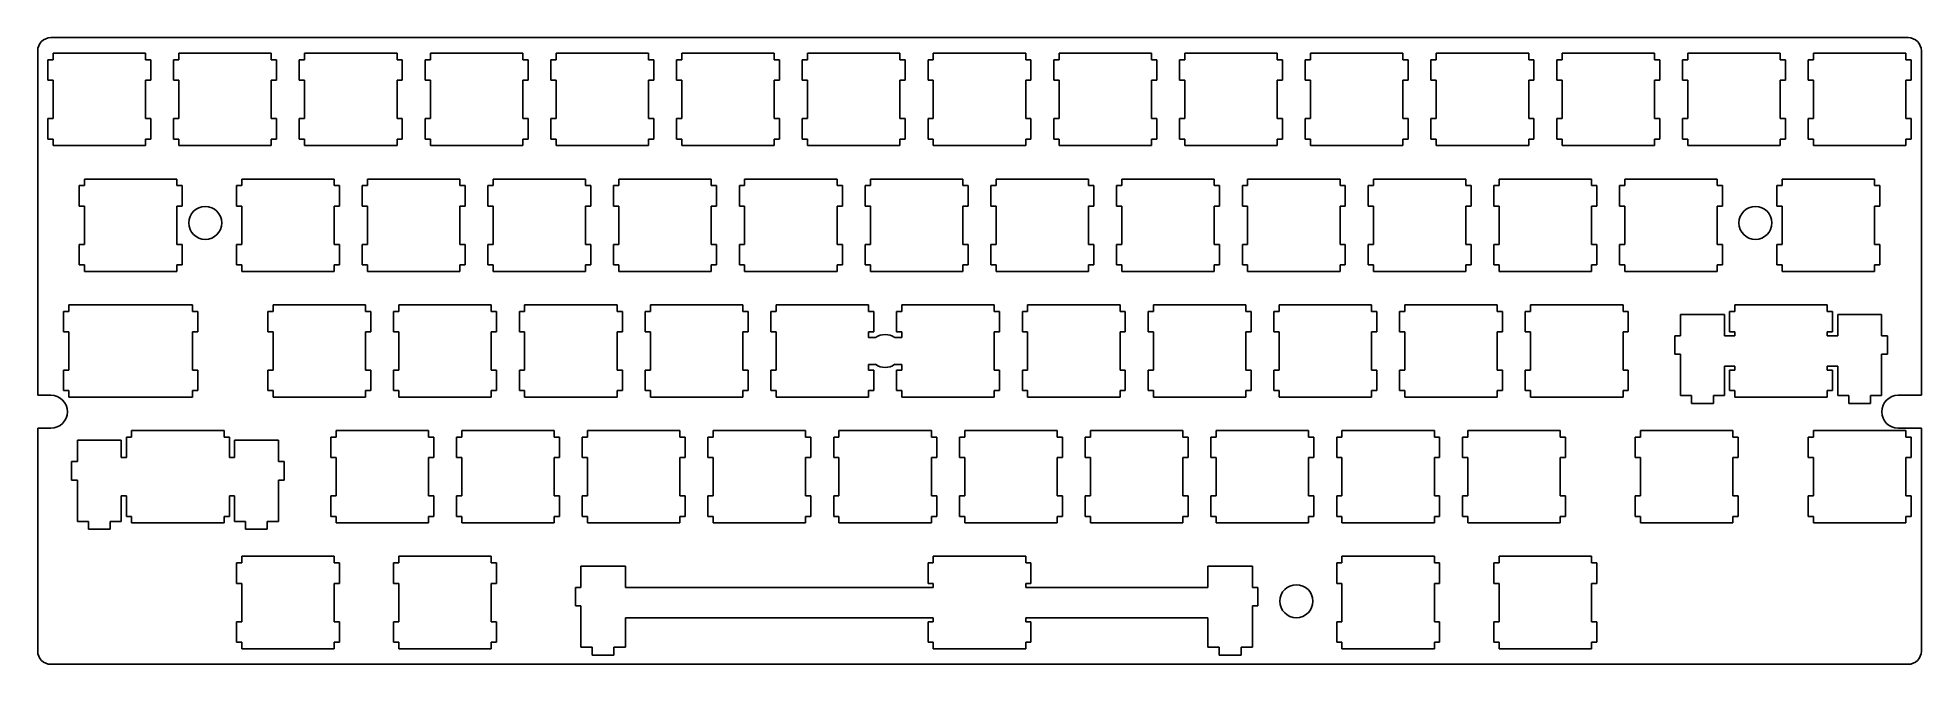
# Model space of a CAD drawing. Header units: millimetres. Extents: x 0 to 285, y 0 to 95.
import ezdxf

# ---------------------------------------------------------------- set-up
doc = ezdxf.new("R2010")
doc.units = ezdxf.units.MM
doc.layers.get('0').update_dxf_attribs({"lineweight": 25, "true_color": 0xffffff})

msp = doc.modelspace()

# ---------------------------------------------------------------- linework, layer by layer
for p, q in [((2, 94.93), (283.38, 94.93)), ((0, 40.76), (0, 92.93)), ((2.34, 91.56), (1.54, 91.56)), ((1.54, 91.56), (1.54, 88.47)), ((2.34, 92.56), (2.34, 91.56)), ((16.34, 92.56), (2.34, 92.56)), ((16.34, 91.56), (16.34, 92.56)), ((17.14, 91.56), (16.34, 91.56)), ((17.14, 88.47), (17.14, 91.56)), ((21.39, 91.56), (20.59, 91.56)), ((20.59, 91.56), (20.59, 88.47)), ((21.39, 92.56), (21.39, 91.56)), ((35.39, 92.56), (21.39, 92.56)), ((35.39, 91.56), (35.39, 92.56)), ((36.19, 91.56), (35.39, 91.56)), ((36.19, 88.47), (36.19, 91.56)), ((40.44, 91.56), (39.64, 91.56)), ((39.64, 91.56), (39.64, 88.47)), ((40.44, 92.56), (40.44, 91.56)), ((54.44, 92.56), (40.44, 92.56)), ((54.44, 91.56), (54.44, 92.56)), ((55.24, 91.56), (54.44, 91.56)), ((55.24, 88.47), (55.24, 91.56)), ((59.49, 91.56), (58.69, 91.56)), ((58.69, 91.56), (58.69, 88.47)), ((59.49, 92.56), (59.49, 91.56)), ((73.49, 92.56), (59.49, 92.56)), ((73.49, 91.56), (73.49, 92.56)), ((74.29, 91.56), (73.49, 91.56)), ((74.29, 88.47), (74.29, 91.56)), ((78.54, 91.56), (77.74, 91.56)), ((77.74, 91.56), (77.74, 88.47)), ((78.54, 92.56), (78.54, 91.56)), ((92.54, 92.56), (78.54, 92.56)), ((92.54, 91.56), (92.54, 92.56)), ((93.34, 91.56), (92.54, 91.56)), ((93.34, 88.47), (93.34, 91.56)), ((97.59, 91.56), (96.79, 91.56)), ((96.79, 91.56), (96.79, 88.47)), ((97.59, 92.56), (97.59, 91.56)), ((111.59, 92.56), (97.59, 92.56)), ((111.59, 91.56), (111.59, 92.56)), ((112.39, 91.56), (111.59, 91.56)), ((112.39, 88.47), (112.39, 91.56)), ((116.64, 91.56), (115.84, 91.56)), ((115.84, 91.56), (115.84, 88.47)), ((116.64, 92.56), (116.64, 91.56)), ((130.64, 92.56), (116.64, 92.56)), ((130.64, 91.56), (130.64, 92.56)), ((131.44, 91.56), (130.64, 91.56)), ((131.44, 88.47), (131.44, 91.56)), ((135.69, 91.56), (134.89, 91.56)), ((134.89, 91.56), (134.89, 88.47)), ((135.69, 92.56), (135.69, 91.56)), ((149.69, 92.56), (135.69, 92.56)), ((149.69, 91.56), (149.69, 92.56)), ((150.49, 91.56), (149.69, 91.56)), ((150.49, 88.47), (150.49, 91.56)), ((154.74, 91.56), (153.94, 91.56)), ((153.94, 91.56), (153.94, 88.47)), ((154.74, 92.56), (154.74, 91.56)), ((168.74, 92.56), (154.74, 92.56)), ((168.74, 91.56), (168.74, 92.56)), ((169.54, 91.56), (168.74, 91.56)), ((169.54, 88.47), (169.54, 91.56)), ((173.79, 91.56), (172.99, 91.56)), ((172.99, 91.56), (172.99, 88.47)), ((173.79, 92.56), (173.79, 91.56)), ((187.79, 92.56), (173.79, 92.56)), ((187.79, 91.56), (187.79, 92.56)), ((188.59, 91.56), (187.79, 91.56)), ((188.59, 88.47), (188.59, 91.56)), ((192.84, 91.56), (192.04, 91.56)), ((192.04, 91.56), (192.04, 88.47)), ((192.84, 92.56), (192.84, 91.56)), ((206.84, 92.56), (192.84, 92.56)), ((206.84, 91.56), (206.84, 92.56)), ((207.64, 91.56), (206.84, 91.56)), ((207.64, 88.47), (207.64, 91.56)), ((211.89, 91.56), (211.09, 91.56)), ((211.09, 91.56), (211.09, 88.47)), ((211.89, 92.56), (211.89, 91.56)), ((225.89, 92.56), (211.89, 92.56)), ((225.89, 91.56), (225.89, 92.56)), ((226.69, 91.56), (225.89, 91.56)), ((226.69, 88.47), (226.69, 91.56)), ((230.94, 91.56), (230.14, 91.56)), ((230.14, 91.56), (230.14, 88.47)), ((230.94, 92.56), (230.94, 91.56)), ((244.94, 92.56), (230.94, 92.56)), ((244.94, 91.56), (244.94, 92.56)), ((245.74, 91.56), (244.94, 91.56)), ((245.74, 88.47), (245.74, 91.56)), ((249.99, 91.56), (249.19, 91.56)), ((249.19, 91.56), (249.19, 88.47)), ((249.99, 92.56), (249.99, 91.56)), ((263.99, 92.56), (249.99, 92.56)), ((263.99, 91.56), (263.99, 92.56)), ((264.79, 91.56), (263.99, 91.56)), ((264.79, 88.47), (264.79, 91.56)), ((269.04, 91.56), (268.24, 91.56)), ((268.24, 91.56), (268.24, 88.47)), ((269.04, 92.56), (269.04, 91.56)), ((283.04, 92.56), (269.04, 92.56)), ((283.04, 91.56), (283.04, 92.56)), ((283.84, 91.56), (283.04, 91.56)), ((283.84, 88.47), (283.84, 91.56)), ((285.38, 92.93), (285.38, 40.76)), ((1.54, 88.47), (2.34, 88.47)), ((2.34, 88.47), (2.34, 82.67)), ((16.34, 82.67), (16.34, 88.47)), ((16.34, 88.47), (17.14, 88.47)), ((20.59, 88.47), (21.39, 88.47)), ((21.39, 88.47), (21.39, 82.67)), ((35.39, 82.67), (35.39, 88.47)), ((35.39, 88.47), (36.19, 88.47)), ((39.64, 88.47), (40.44, 88.47)), ((40.44, 88.47), (40.44, 82.67)), ((54.44, 82.67), (54.44, 88.47)), ((54.44, 88.47), (55.24, 88.47)), ((58.69, 88.47), (59.49, 88.47)), ((59.49, 88.47), (59.49, 82.67)), ((73.49, 82.67), (73.49, 88.47)), ((73.49, 88.47), (74.29, 88.47)), ((77.74, 88.47), (78.54, 88.47)), ((78.54, 88.47), (78.54, 82.67)), ((92.54, 82.67), (92.54, 88.47)), ((92.54, 88.47), (93.34, 88.47)), ((96.79, 88.47), (97.59, 88.47)), ((97.59, 88.47), (97.59, 82.67)), ((111.59, 82.67), (111.59, 88.47)), ((111.59, 88.47), (112.39, 88.47)), ((115.84, 88.47), (116.64, 88.47)), ((116.64, 88.47), (116.64, 82.67)), ((130.64, 82.67), (130.64, 88.47)), ((130.64, 88.47), (131.44, 88.47)), ((134.89, 88.47), (135.69, 88.47)), ((135.69, 88.47), (135.69, 82.67)), ((149.69, 82.67), (149.69, 88.47)), ((149.69, 88.47), (150.49, 88.47)), ((153.94, 88.47), (154.74, 88.47)), ((154.74, 88.47), (154.74, 82.67)), ((168.74, 82.67), (168.74, 88.47)), ((168.74, 88.47), (169.54, 88.47)), ((172.99, 88.47), (173.79, 88.47)), ((173.79, 88.47), (173.79, 82.67)), ((187.79, 82.67), (187.79, 88.47)), ((187.79, 88.47), (188.59, 88.47)), ((192.04, 88.47), (192.84, 88.47)), ((192.84, 88.47), (192.84, 82.67)), ((206.84, 82.67), (206.84, 88.47)), ((206.84, 88.47), (207.64, 88.47)), ((211.09, 88.47), (211.89, 88.47)), ((211.89, 88.47), (211.89, 82.67)), ((225.89, 82.67), (225.89, 88.47)), ((225.89, 88.47), (226.69, 88.47)), ((230.14, 88.47), (230.94, 88.47)), ((230.94, 88.47), (230.94, 82.67)), ((244.94, 82.67), (244.94, 88.47)), ((244.94, 88.47), (245.74, 88.47)), ((249.19, 88.47), (249.99, 88.47)), ((249.99, 88.47), (249.99, 82.67)), ((263.99, 82.67), (263.99, 88.47)), ((263.99, 88.47), (264.79, 88.47)), ((268.24, 88.47), (269.04, 88.47)), ((269.04, 88.47), (269.04, 82.67)), ((283.04, 82.67), (283.04, 88.47)), ((283.04, 88.47), (283.84, 88.47)), ((2.34, 82.67), (1.54, 82.67)), ((1.54, 82.67), (1.54, 79.56)), ((17.14, 82.67), (16.34, 82.67)), ((17.14, 79.56), (17.14, 82.67)), ((21.39, 82.67), (20.59, 82.67)), ((20.59, 82.67), (20.59, 79.56)), ((36.19, 82.67), (35.39, 82.67)), ((36.19, 79.56), (36.19, 82.67)), ((40.44, 82.67), (39.64, 82.67)), ((39.64, 82.67), (39.64, 79.56)), ((55.24, 82.67), (54.44, 82.67)), ((55.24, 79.56), (55.24, 82.67)), ((59.49, 82.67), (58.69, 82.67)), ((58.69, 82.67), (58.69, 79.56)), ((74.29, 82.67), (73.49, 82.67)), ((74.29, 79.56), (74.29, 82.67)), ((78.54, 82.67), (77.74, 82.67)), ((77.74, 82.67), (77.74, 79.56)), ((93.34, 82.67), (92.54, 82.67)), ((93.34, 79.56), (93.34, 82.67)), ((97.59, 82.67), (96.79, 82.67)), ((96.79, 82.67), (96.79, 79.56)), ((112.39, 82.67), (111.59, 82.67)), ((112.39, 79.56), (112.39, 82.67)), ((116.64, 82.67), (115.84, 82.67)), ((115.84, 82.67), (115.84, 79.56)), ((131.44, 82.67), (130.64, 82.67)), ((131.44, 79.56), (131.44, 82.67)), ((135.69, 82.67), (134.89, 82.67)), ((134.89, 82.67), (134.89, 79.56)), ((150.49, 82.67), (149.69, 82.67)), ((150.49, 79.56), (150.49, 82.67)), ((154.74, 82.67), (153.94, 82.67)), ((153.94, 82.67), (153.94, 79.56)), ((169.54, 82.67), (168.74, 82.67)), ((169.54, 79.56), (169.54, 82.67)), ((173.79, 82.67), (172.99, 82.67)), ((172.99, 82.67), (172.99, 79.56)), ((188.59, 82.67), (187.79, 82.67)), ((188.59, 79.56), (188.59, 82.67)), ((192.84, 82.67), (192.04, 82.67)), ((192.04, 82.67), (192.04, 79.56)), ((207.64, 82.67), (206.84, 82.67)), ((207.64, 79.56), (207.64, 82.67)), ((211.89, 82.67), (211.09, 82.67)), ((211.09, 82.67), (211.09, 79.56)), ((226.69, 82.67), (225.89, 82.67)), ((226.69, 79.56), (226.69, 82.67)), ((230.94, 82.67), (230.14, 82.67)), ((230.14, 82.67), (230.14, 79.56)), ((245.74, 82.67), (244.94, 82.67)), ((245.74, 79.56), (245.74, 82.67)), ((249.99, 82.67), (249.19, 82.67)), ((249.19, 82.67), (249.19, 79.56)), ((264.79, 82.67), (263.99, 82.67)), ((264.79, 79.56), (264.79, 82.67)), ((269.04, 82.67), (268.24, 82.67)), ((268.24, 82.67), (268.24, 79.56)), ((283.84, 82.67), (283.04, 82.67)), ((283.84, 79.56), (283.84, 82.67)), ((1.54, 79.56), (2.34, 79.56)), ((2.34, 79.56), (2.34, 78.57)), ((2.34, 78.57), (16.34, 78.57)), ((16.34, 78.57), (16.34, 79.56)), ((16.34, 79.56), (17.14, 79.56)), ((20.59, 79.56), (21.39, 79.56)), ((21.39, 79.56), (21.39, 78.57)), ((21.39, 78.57), (35.39, 78.57)), ((35.39, 78.57), (35.39, 79.56)), ((35.39, 79.56), (36.19, 79.56)), ((39.64, 79.56), (40.44, 79.56)), ((40.44, 79.56), (40.44, 78.57)), ((40.44, 78.57), (54.44, 78.57)), ((54.44, 78.57), (54.44, 79.56)), ((54.44, 79.56), (55.24, 79.56)), ((58.69, 79.56), (59.49, 79.56)), ((59.49, 79.56), (59.49, 78.57)), ((59.49, 78.57), (73.49, 78.57)), ((73.49, 78.57), (73.49, 79.56)), ((73.49, 79.56), (74.29, 79.56)), ((77.74, 79.56), (78.54, 79.56)), ((78.54, 79.56), (78.54, 78.57)), ((78.54, 78.57), (92.54, 78.57)), ((92.54, 78.57), (92.54, 79.56)), ((92.54, 79.56), (93.34, 79.56)), ((96.79, 79.56), (97.59, 79.56)), ((97.59, 79.56), (97.59, 78.57)), ((97.59, 78.57), (111.59, 78.57)), ((111.59, 78.57), (111.59, 79.56)), ((111.59, 79.56), (112.39, 79.56)), ((115.84, 79.56), (116.64, 79.56)), ((116.64, 79.56), (116.64, 78.57)), ((116.64, 78.57), (130.64, 78.57)), ((130.64, 78.57), (130.64, 79.56)), ((130.64, 79.56), (131.44, 79.56)), ((134.89, 79.56), (135.69, 79.56)), ((135.69, 79.56), (135.69, 78.57)), ((135.69, 78.57), (149.69, 78.57)), ((149.69, 78.57), (149.69, 79.56)), ((149.69, 79.56), (150.49, 79.56)), ((153.94, 79.56), (154.74, 79.56)), ((154.74, 79.56), (154.74, 78.57)), ((154.74, 78.57), (168.74, 78.57)), ((168.74, 78.57), (168.74, 79.56)), ((168.74, 79.56), (169.54, 79.56)), ((172.99, 79.56), (173.79, 79.56)), ((173.79, 79.56), (173.79, 78.57)), ((173.79, 78.57), (187.79, 78.57)), ((187.79, 78.57), (187.79, 79.56)), ((187.79, 79.56), (188.59, 79.56)), ((192.04, 79.56), (192.84, 79.56)), ((192.84, 79.56), (192.84, 78.57)), ((192.84, 78.57), (206.84, 78.57)), ((206.84, 78.57), (206.84, 79.56)), ((206.84, 79.56), (207.64, 79.56)), ((211.09, 79.56), (211.89, 79.56)), ((211.89, 79.56), (211.89, 78.57)), ((211.89, 78.57), (225.89, 78.57)), ((225.89, 78.57), (225.89, 79.56)), ((225.89, 79.56), (226.69, 79.56)), ((230.14, 79.56), (230.94, 79.56)), ((230.94, 79.56), (230.94, 78.57)), ((230.94, 78.57), (244.94, 78.57)), ((244.94, 78.57), (244.94, 79.56)), ((244.94, 79.56), (245.74, 79.56)), ((249.19, 79.56), (249.99, 79.56)), ((249.99, 79.56), (249.99, 78.57)), ((249.99, 78.57), (263.99, 78.57)), ((263.99, 78.57), (263.99, 79.56)), ((263.99, 79.56), (264.79, 79.56)), ((268.24, 79.56), (269.04, 79.56)), ((269.04, 79.56), (269.04, 78.57)), ((269.04, 78.57), (283.04, 78.57)), ((283.04, 78.57), (283.04, 79.56)), ((283.04, 79.56), (283.84, 79.56)), ((7.1, 72.51), (6.3, 72.51)), ((6.3, 72.51), (6.3, 69.42)), ((7.1, 73.51), (7.1, 72.51)), ((21.1, 73.51), (7.1, 73.51)), ((21.1, 72.51), (21.1, 73.51)), ((21.9, 72.51), (21.1, 72.51)), ((21.9, 69.42), (21.9, 72.51)), ((30.91, 72.51), (30.11, 72.51)), ((30.11, 72.51), (30.11, 69.42)), ((30.91, 73.51), (30.91, 72.51)), ((44.91, 73.51), (30.91, 73.51)), ((44.91, 72.51), (44.91, 73.51)), ((45.71, 72.51), (44.91, 72.51)), ((45.71, 69.42), (45.71, 72.51)), ((49.96, 72.51), (49.16, 72.51)), ((49.16, 72.51), (49.16, 69.42)), ((49.96, 73.51), (49.96, 72.51)), ((63.96, 73.51), (49.96, 73.51)), ((63.96, 72.51), (63.96, 73.51)), ((64.76, 72.51), (63.96, 72.51)), ((64.76, 69.42), (64.76, 72.51)), ((69.01, 72.51), (68.21, 72.51)), ((68.21, 72.51), (68.21, 69.42)), ((69.01, 73.51), (69.01, 72.51)), ((83.01, 73.51), (69.01, 73.51)), ((83.01, 72.51), (83.01, 73.51)), ((83.81, 72.51), (83.01, 72.51)), ((83.81, 69.42), (83.81, 72.51)), ((88.06, 72.51), (87.26, 72.51)), ((87.26, 72.51), (87.26, 69.42)), ((88.06, 73.51), (88.06, 72.51)), ((102.06, 73.51), (88.06, 73.51)), ((102.06, 72.51), (102.06, 73.51)), ((102.86, 72.51), (102.06, 72.51)), ((102.86, 69.42), (102.86, 72.51)), ((107.11, 72.51), (106.31, 72.51)), ((106.31, 72.51), (106.31, 69.42)), ((107.11, 73.51), (107.11, 72.51)), ((121.11, 73.51), (107.11, 73.51)), ((121.11, 72.51), (121.11, 73.51)), ((121.91, 72.51), (121.11, 72.51)), ((121.91, 69.42), (121.91, 72.51)), ((126.16, 72.51), (125.36, 72.51)), ((125.36, 72.51), (125.36, 69.42)), ((126.16, 73.51), (126.16, 72.51)), ((140.16, 73.51), (126.16, 73.51)), ((140.16, 72.51), (140.16, 73.51)), ((140.96, 72.51), (140.16, 72.51)), ((140.96, 69.42), (140.96, 72.51)), ((145.21, 72.51), (144.41, 72.51)), ((144.41, 72.51), (144.41, 69.42)), ((145.21, 73.51), (145.21, 72.51)), ((159.21, 73.51), (145.21, 73.51)), ((159.21, 72.51), (159.21, 73.51)), ((160.01, 72.51), (159.21, 72.51)), ((160.01, 69.42), (160.01, 72.51)), ((164.26, 72.51), (163.46, 72.51)), ((163.46, 72.51), (163.46, 69.42)), ((164.26, 73.51), (164.26, 72.51)), ((178.26, 73.51), (164.26, 73.51)), ((178.26, 72.51), (178.26, 73.51)), ((179.06, 72.51), (178.26, 72.51)), ((179.06, 69.42), (179.06, 72.51)), ((183.31, 72.51), (182.51, 72.51)), ((182.51, 72.51), (182.51, 69.42)), ((183.31, 73.51), (183.31, 72.51)), ((197.31, 73.51), (183.31, 73.51)), ((197.31, 72.51), (197.31, 73.51)), ((198.11, 72.51), (197.31, 72.51)), ((198.11, 69.42), (198.11, 72.51)), ((202.36, 72.51), (201.56, 72.51)), ((201.56, 72.51), (201.56, 69.42)), ((202.36, 73.51), (202.36, 72.51)), ((216.36, 73.51), (202.36, 73.51)), ((216.36, 72.51), (216.36, 73.51)), ((217.16, 72.51), (216.36, 72.51)), ((217.16, 69.42), (217.16, 72.51)), ((221.41, 72.51), (220.61, 72.51)), ((220.61, 72.51), (220.61, 69.42)), ((221.41, 73.51), (221.41, 72.51)), ((235.41, 73.51), (221.41, 73.51)), ((235.41, 72.51), (235.41, 73.51)), ((236.21, 72.51), (235.41, 72.51)), ((236.21, 69.42), (236.21, 72.51)), ((240.46, 72.51), (239.66, 72.51)), ((239.66, 72.51), (239.66, 69.42)), ((240.46, 73.51), (240.46, 72.51)), ((254.46, 73.51), (240.46, 73.51)), ((254.46, 72.51), (254.46, 73.51)), ((255.26, 72.51), (254.46, 72.51)), ((255.26, 69.42), (255.26, 72.51)), ((264.28, 72.51), (263.48, 72.51)), ((263.48, 72.51), (263.48, 69.42)), ((264.28, 73.51), (264.28, 72.51)), ((278.28, 73.51), (264.28, 73.51)), ((278.28, 72.51), (278.28, 73.51)), ((279.08, 72.51), (278.28, 72.51)), ((279.08, 69.42), (279.08, 72.51)), ((6.3, 69.42), (7.1, 69.42)), ((7.1, 69.42), (7.1, 63.62)), ((21.1, 63.62), (21.1, 69.42)), ((21.1, 69.42), (21.9, 69.42)), ((30.11, 69.42), (30.91, 69.42)), ((30.91, 69.42), (30.91, 63.62)), ((44.91, 63.62), (44.91, 69.42)), ((44.91, 69.42), (45.71, 69.42)), ((49.16, 69.42), (49.96, 69.42)), ((49.96, 69.42), (49.96, 63.62)), ((63.96, 63.62), (63.96, 69.42)), ((63.96, 69.42), (64.76, 69.42)), ((68.21, 69.42), (69.01, 69.42)), ((69.01, 69.42), (69.01, 63.62)), ((83.01, 63.62), (83.01, 69.42)), ((83.01, 69.42), (83.81, 69.42)), ((87.26, 69.42), (88.06, 69.42)), ((88.06, 69.42), (88.06, 63.62)), ((102.06, 63.62), (102.06, 69.42)), ((102.06, 69.42), (102.86, 69.42)), ((106.31, 69.42), (107.11, 69.42)), ((107.11, 69.42), (107.11, 63.62)), ((121.11, 63.62), (121.11, 69.42)), ((121.11, 69.42), (121.91, 69.42)), ((125.36, 69.42), (126.16, 69.42)), ((126.16, 69.42), (126.16, 63.62)), ((140.16, 63.62), (140.16, 69.42)), ((140.16, 69.42), (140.96, 69.42)), ((144.41, 69.42), (145.21, 69.42)), ((145.21, 69.42), (145.21, 63.62)), ((159.21, 63.62), (159.21, 69.42)), ((159.21, 69.42), (160.01, 69.42)), ((163.46, 69.42), (164.26, 69.42)), ((164.26, 69.42), (164.26, 63.62)), ((178.26, 63.62), (178.26, 69.42)), ((178.26, 69.42), (179.06, 69.42)), ((182.51, 69.42), (183.31, 69.42)), ((183.31, 69.42), (183.31, 63.62)), ((197.31, 63.62), (197.31, 69.42)), ((197.31, 69.42), (198.11, 69.42)), ((201.56, 69.42), (202.36, 69.42)), ((202.36, 69.42), (202.36, 63.62)), ((216.36, 63.62), (216.36, 69.42)), ((216.36, 69.42), (217.16, 69.42)), ((220.61, 69.42), (221.41, 69.42)), ((221.41, 69.42), (221.41, 63.62)), ((235.41, 63.62), (235.41, 69.42)), ((235.41, 69.42), (236.21, 69.42)), ((239.66, 69.42), (240.46, 69.42)), ((240.46, 69.42), (240.46, 63.62)), ((254.46, 63.62), (254.46, 69.42)), ((254.46, 69.42), (255.26, 69.42)), ((263.48, 69.42), (264.28, 69.42)), ((264.28, 69.42), (264.28, 63.62)), ((278.28, 63.62), (278.28, 69.42)), ((278.28, 69.42), (279.08, 69.42)), ((7.1, 63.62), (6.3, 63.62)), ((6.3, 63.62), (6.3, 60.51)), ((21.9, 63.62), (21.1, 63.62)), ((21.9, 60.51), (21.9, 63.62)), ((30.91, 63.62), (30.11, 63.62)), ((30.11, 63.62), (30.11, 60.51)), ((45.71, 63.62), (44.91, 63.62)), ((45.71, 60.51), (45.71, 63.62)), ((49.96, 63.62), (49.16, 63.62)), ((49.16, 63.62), (49.16, 60.51)), ((64.76, 63.62), (63.96, 63.62)), ((64.76, 60.51), (64.76, 63.62)), ((69.01, 63.62), (68.21, 63.62)), ((68.21, 63.62), (68.21, 60.51)), ((83.81, 63.62), (83.01, 63.62)), ((83.81, 60.51), (83.81, 63.62)), ((88.06, 63.62), (87.26, 63.62)), ((87.26, 63.62), (87.26, 60.51)), ((102.86, 63.62), (102.06, 63.62)), ((102.86, 60.51), (102.86, 63.62)), ((107.11, 63.62), (106.31, 63.62)), ((106.31, 63.62), (106.31, 60.51)), ((121.91, 63.62), (121.11, 63.62)), ((121.91, 60.51), (121.91, 63.62)), ((126.16, 63.62), (125.36, 63.62)), ((125.36, 63.62), (125.36, 60.51)), ((140.96, 63.62), (140.16, 63.62)), ((140.96, 60.51), (140.96, 63.62)), ((145.21, 63.62), (144.41, 63.62)), ((144.41, 63.62), (144.41, 60.51)), ((160.01, 63.62), (159.21, 63.62)), ((160.01, 60.51), (160.01, 63.62)), ((164.26, 63.62), (163.46, 63.62)), ((163.46, 63.62), (163.46, 60.51)), ((179.06, 63.62), (178.26, 63.62)), ((179.06, 60.51), (179.06, 63.62)), ((183.31, 63.62), (182.51, 63.62)), ((182.51, 63.62), (182.51, 60.51)), ((198.11, 63.62), (197.31, 63.62)), ((198.11, 60.51), (198.11, 63.62)), ((202.36, 63.62), (201.56, 63.62)), ((201.56, 63.62), (201.56, 60.51)), ((217.16, 63.62), (216.36, 63.62)), ((217.16, 60.51), (217.16, 63.62)), ((221.41, 63.62), (220.61, 63.62)), ((220.61, 63.62), (220.61, 60.51)), ((236.21, 63.62), (235.41, 63.62)), ((236.21, 60.51), (236.21, 63.62)), ((240.46, 63.62), (239.66, 63.62)), ((239.66, 63.62), (239.66, 60.51)), ((255.26, 63.62), (254.46, 63.62)), ((255.26, 60.51), (255.26, 63.62)), ((264.28, 63.62), (263.48, 63.62)), ((263.48, 63.62), (263.48, 60.51)), ((279.08, 63.62), (278.28, 63.62)), ((279.08, 60.51), (279.08, 63.62)), ((6.3, 60.51), (7.1, 60.51)), ((7.1, 60.51), (7.1, 59.52)), ((21.1, 59.52), (21.1, 60.51)), ((21.1, 60.51), (21.9, 60.51)), ((30.11, 60.51), (30.91, 60.51)), ((30.91, 60.51), (30.91, 59.52)), ((44.91, 59.52), (44.91, 60.51)), ((44.91, 60.51), (45.71, 60.51)), ((49.16, 60.51), (49.96, 60.51)), ((49.96, 60.51), (49.96, 59.52)), ((63.96, 59.52), (63.96, 60.51)), ((63.96, 60.51), (64.76, 60.51)), ((68.21, 60.51), (69.01, 60.51)), ((69.01, 60.51), (69.01, 59.52)), ((83.01, 59.52), (83.01, 60.51)), ((83.01, 60.51), (83.81, 60.51)), ((87.26, 60.51), (88.06, 60.51)), ((88.06, 60.51), (88.06, 59.52)), ((102.06, 59.52), (102.06, 60.51)), ((102.06, 60.51), (102.86, 60.51)), ((106.31, 60.51), (107.11, 60.51)), ((107.11, 60.51), (107.11, 59.52)), ((121.11, 59.52), (121.11, 60.51)), ((121.11, 60.51), (121.91, 60.51)), ((125.36, 60.51), (126.16, 60.51)), ((126.16, 60.51), (126.16, 59.52)), ((140.16, 59.52), (140.16, 60.51)), ((140.16, 60.51), (140.96, 60.51)), ((144.41, 60.51), (145.21, 60.51)), ((145.21, 60.51), (145.21, 59.52)), ((159.21, 59.52), (159.21, 60.51)), ((159.21, 60.51), (160.01, 60.51)), ((163.46, 60.51), (164.26, 60.51)), ((164.26, 60.51), (164.26, 59.52)), ((178.26, 59.52), (178.26, 60.51)), ((178.26, 60.51), (179.06, 60.51)), ((182.51, 60.51), (183.31, 60.51)), ((183.31, 60.51), (183.31, 59.52)), ((197.31, 59.52), (197.31, 60.51)), ((197.31, 60.51), (198.11, 60.51)), ((201.56, 60.51), (202.36, 60.51)), ((202.36, 60.51), (202.36, 59.52)), ((216.36, 59.52), (216.36, 60.51)), ((216.36, 60.51), (217.16, 60.51)), ((220.61, 60.51), (221.41, 60.51)), ((221.41, 60.51), (221.41, 59.52)), ((235.41, 59.52), (235.41, 60.51)), ((235.41, 60.51), (236.21, 60.51)), ((239.66, 60.51), (240.46, 60.51)), ((240.46, 60.51), (240.46, 59.52)), ((254.46, 59.52), (254.46, 60.51)), ((254.46, 60.51), (255.26, 60.51)), ((263.48, 60.51), (264.28, 60.51)), ((264.28, 60.51), (264.28, 59.52)), ((278.28, 59.52), (278.28, 60.51)), ((278.28, 60.51), (279.08, 60.51)), ((7.1, 59.52), (21.1, 59.52)), ((30.91, 59.52), (44.91, 59.52)), ((49.96, 59.52), (63.96, 59.52)), ((69.01, 59.52), (83.01, 59.52)), ((88.06, 59.52), (102.06, 59.52)), ((107.11, 59.52), (121.11, 59.52)), ((126.16, 59.52), (140.16, 59.52)), ((145.21, 59.52), (159.21, 59.52)), ((164.26, 59.52), (178.26, 59.52)), ((183.31, 59.52), (197.31, 59.52)), ((202.36, 59.52), (216.36, 59.52)), ((221.41, 59.52), (235.41, 59.52)), ((240.46, 59.52), (254.46, 59.52)), ((264.28, 59.52), (278.28, 59.52)), ((4.72, 54.46), (4.72, 53.46)), ((4.72, 54.46), (23.48, 54.46)), ((23.48, 54.46), (23.48, 53.46)), ((35.68, 54.46), (35.68, 53.46)), ((49.68, 54.46), (35.68, 54.46)), ((49.68, 53.46), (49.68, 54.46)), ((54.72, 54.46), (54.72, 53.46)), ((68.73, 54.46), (54.72, 54.46)), ((68.73, 53.46), (68.73, 54.46)), ((73.78, 54.46), (73.78, 53.46)), ((87.78, 54.46), (73.78, 54.46)), ((87.78, 53.46), (87.78, 54.46)), ((92.83, 54.46), (92.83, 53.46)), ((106.83, 54.46), (92.83, 54.46)), ((106.83, 53.46), (106.83, 54.46)), ((111.87, 54.46), (111.87, 53.46)), ((125.88, 54.46), (111.87, 54.46)), ((125.88, 53.46), (125.88, 54.46)), ((130.93, 54.46), (130.93, 53.46)), ((144.93, 54.46), (130.93, 54.46)), ((144.93, 53.46), (144.93, 54.46)), ((149.98, 54.46), (149.98, 53.46)), ((163.98, 54.46), (149.98, 54.46)), ((163.98, 53.46), (163.98, 54.46)), ((169.03, 54.46), (169.03, 53.46)), ((183.03, 54.46), (169.03, 54.46)), ((183.03, 53.46), (183.03, 54.46)), ((188.08, 54.46), (188.08, 53.46)), ((202.08, 54.46), (188.08, 54.46)), ((202.08, 53.46), (202.08, 54.46)), ((207.13, 54.46), (207.13, 53.46)), ((221.13, 54.46), (207.13, 54.46)), ((221.13, 53.46), (221.13, 54.46)), ((226.18, 54.46), (226.18, 53.46)), ((240.18, 54.46), (226.18, 54.46)), ((240.18, 53.46), (240.18, 54.46)), ((257.13, 54.46), (257.13, 53.46)), ((271.13, 54.46), (257.13, 54.46)), ((271.13, 53.46), (271.13, 54.46)), ((4.72, 53.46), (3.92, 53.46)), ((3.92, 53.46), (3.92, 50.37)), ((23.48, 53.46), (24.28, 53.46)), ((24.28, 53.46), (24.28, 50.37)), ((35.68, 53.46), (34.88, 53.46)), ((34.88, 53.46), (34.88, 50.37)), ((50.47, 53.46), (49.68, 53.46)), ((50.47, 50.37), (50.47, 53.46)), ((54.72, 53.46), (53.93, 53.46)), ((53.93, 53.46), (53.93, 50.37)), ((69.53, 53.46), (68.73, 53.46)), ((69.53, 50.37), (69.53, 53.46)), ((73.78, 53.46), (72.98, 53.46)), ((72.98, 53.46), (72.98, 50.37)), ((88.58, 53.46), (87.78, 53.46)), ((88.58, 50.37), (88.58, 53.46)), ((92.83, 53.46), (92.03, 53.46)), ((92.03, 53.46), (92.03, 50.37)), ((107.63, 53.46), (106.83, 53.46)), ((107.63, 50.37), (107.63, 53.46)), ((111.87, 53.46), (111.08, 53.46)), ((111.08, 53.46), (111.08, 50.37)), ((126.68, 53.46), (125.88, 53.46)), ((126.68, 50.37), (126.68, 53.46)), ((130.93, 53.46), (130.12, 53.46)), ((130.12, 53.46), (130.12, 50.37)), ((145.73, 53.46), (144.93, 53.46)), ((145.73, 50.37), (145.73, 53.46)), ((149.98, 53.46), (149.18, 53.46)), ((149.18, 53.46), (149.18, 50.37)), ((164.78, 53.46), (163.98, 53.46)), ((164.78, 50.37), (164.78, 53.46)), ((169.03, 53.46), (168.23, 53.46)), ((168.23, 53.46), (168.23, 50.37)), ((183.83, 53.46), (183.03, 53.46)), ((183.83, 50.37), (183.83, 53.46)), ((188.08, 53.46), (187.28, 53.46)), ((187.28, 53.46), (187.28, 50.37)), ((202.88, 53.46), (202.08, 53.46)), ((202.88, 50.37), (202.88, 53.46)), ((207.13, 53.46), (206.33, 53.46)), ((206.33, 53.46), (206.33, 50.37)), ((221.93, 53.46), (221.13, 53.46)), ((221.93, 50.37), (221.93, 53.46)), ((226.18, 53.46), (225.38, 53.46)), ((225.38, 53.46), (225.38, 50.37)), ((240.98, 53.46), (240.18, 53.46)), ((240.98, 50.37), (240.98, 53.46)), ((255.56, 52.99), (248.91, 52.99)), ((248.91, 52.99), (248.91, 49.76)), ((255.56, 49.76), (255.56, 52.99)), ((257.13, 53.46), (256.33, 53.46)), ((256.33, 53.46), (256.33, 50.37)), ((271.93, 53.46), (271.13, 53.46)), ((271.93, 50.37), (271.93, 53.46)), ((279.36, 52.99), (272.71, 52.99)), ((272.71, 52.99), (272.71, 49.76)), ((279.36, 49.76), (279.36, 52.99)), ((3.92, 50.37), (4.72, 50.37)), ((4.72, 50.37), (4.72, 44.56)), ((24.28, 50.37), (23.48, 50.37)), ((23.48, 50.37), (23.48, 44.56)), ((34.88, 50.37), (35.68, 50.37)), ((35.68, 50.37), (35.68, 44.56)), ((49.68, 44.56), (49.68, 50.37)), ((49.68, 50.37), (50.47, 50.37)), ((53.93, 50.37), (54.72, 50.37)), ((54.72, 50.37), (54.72, 44.56)), ((68.73, 44.56), (68.73, 50.37)), ((68.73, 50.37), (69.53, 50.37)), ((72.98, 50.37), (73.78, 50.37)), ((73.78, 50.37), (73.78, 44.56)), ((87.78, 44.56), (87.78, 50.37)), ((87.78, 50.37), (88.58, 50.37)), ((92.03, 50.37), (92.83, 50.37)), ((92.83, 50.37), (92.83, 44.56)), ((106.83, 44.56), (106.83, 50.37)), ((106.83, 50.37), (107.63, 50.37)), ((111.08, 50.37), (111.87, 50.37)), ((111.87, 50.37), (111.87, 44.56)), ((125.88, 50.37), (126.68, 50.37)), ((125.88, 49.49), (125.88, 50.37)), ((126.92, 49.49), (125.88, 49.49)), ((129.86, 49.49), (130.93, 49.49)), ((130.12, 50.37), (130.93, 50.37)), ((130.93, 49.49), (130.93, 50.37)), ((144.93, 44.56), (144.93, 50.37)), ((144.93, 50.37), (145.73, 50.37)), ((149.18, 50.37), (149.98, 50.37)), ((149.98, 50.37), (149.98, 44.56)), ((163.98, 44.56), (163.98, 50.37)), ((163.98, 50.37), (164.78, 50.37)), ((168.23, 50.37), (169.03, 50.37)), ((169.03, 50.37), (169.03, 44.56)), ((183.03, 44.56), (183.03, 50.37)), ((183.03, 50.37), (183.83, 50.37)), ((187.28, 50.37), (188.08, 50.37)), ((188.08, 50.37), (188.08, 44.56)), ((202.08, 44.56), (202.08, 50.37)), ((202.08, 50.37), (202.88, 50.37)), ((206.33, 50.37), (207.13, 50.37)), ((207.13, 50.37), (207.13, 44.56)), ((221.13, 44.56), (221.13, 50.37)), ((221.13, 50.37), (221.93, 50.37)), ((225.38, 50.37), (226.18, 50.37)), ((226.18, 50.37), (226.18, 44.56)), ((240.18, 44.56), (240.18, 50.37)), ((240.18, 50.37), (240.98, 50.37)), ((248.91, 49.76), (248.03, 49.76)), ((248.03, 49.76), (248.03, 46.96)), ((257.13, 49.76), (255.56, 49.76)), ((256.33, 50.37), (257.13, 50.37)), ((257.13, 50.37), (257.13, 49.76)), ((271.13, 49.76), (271.13, 50.37)), ((271.13, 50.37), (271.93, 50.37)), ((272.71, 49.76), (271.13, 49.76)), ((280.23, 49.76), (279.36, 49.76)), ((280.23, 46.96), (280.23, 49.76)), ((248.03, 46.96), (248.91, 46.96)), ((248.91, 46.96), (248.91, 40.7)), ((279.36, 40.7), (279.36, 46.96)), ((279.36, 46.96), (280.23, 46.96)), ((4.72, 44.56), (3.92, 44.56)), ((3.92, 44.56), (3.92, 41.46)), ((23.48, 44.56), (24.28, 44.56)), ((24.28, 44.56), (24.28, 41.46)), ((35.68, 44.56), (34.88, 44.56)), ((34.88, 44.56), (34.88, 41.46)), ((50.47, 44.56), (49.68, 44.56)), ((50.47, 41.46), (50.47, 44.56)), ((54.72, 44.56), (53.93, 44.56)), ((53.93, 44.56), (53.93, 41.46)), ((69.53, 44.56), (68.73, 44.56)), ((69.53, 41.46), (69.53, 44.56)), ((73.78, 44.56), (72.98, 44.56)), ((72.98, 44.56), (72.98, 41.46)), ((88.58, 44.56), (87.78, 44.56)), ((88.58, 41.46), (88.58, 44.56)), ((92.83, 44.56), (92.03, 44.56)), ((92.03, 44.56), (92.03, 41.46)), ((107.63, 44.56), (106.83, 44.56)), ((107.63, 41.46), (107.63, 44.56)), ((111.87, 44.56), (111.08, 44.56)), ((111.08, 44.56), (111.08, 41.46)), ((126.92, 45.44), (125.88, 45.44)), ((125.88, 45.44), (125.88, 44.56)), ((126.68, 44.56), (125.88, 44.56)), ((126.68, 41.46), (126.68, 44.56)), ((129.86, 45.44), (130.93, 45.44)), ((130.93, 44.56), (130.12, 44.56)), ((130.12, 44.56), (130.12, 41.46)), ((130.93, 45.44), (130.93, 44.56)), ((145.73, 44.56), (144.93, 44.56)), ((145.73, 41.46), (145.73, 44.56)), ((149.98, 44.56), (149.18, 44.56)), ((149.18, 44.56), (149.18, 41.46)), ((164.78, 44.56), (163.98, 44.56)), ((164.78, 41.46), (164.78, 44.56)), ((169.03, 44.56), (168.23, 44.56)), ((168.23, 44.56), (168.23, 41.46)), ((183.83, 44.56), (183.03, 44.56)), ((183.83, 41.46), (183.83, 44.56)), ((188.08, 44.56), (187.28, 44.56)), ((187.28, 44.56), (187.28, 41.46)), ((202.88, 44.56), (202.08, 44.56)), ((202.88, 41.46), (202.88, 44.56)), ((207.13, 44.56), (206.33, 44.56)), ((206.33, 44.56), (206.33, 41.46)), ((221.93, 44.56), (221.13, 44.56)), ((221.93, 41.46), (221.93, 44.56)), ((226.18, 44.56), (225.38, 44.56)), ((225.38, 44.56), (225.38, 41.46)), ((240.98, 44.56), (240.18, 44.56)), ((240.98, 41.46), (240.98, 44.56)), ((255.56, 40.7), (255.56, 45.16)), ((255.56, 45.16), (257.13, 45.16)), ((257.13, 44.56), (256.33, 44.56)), ((256.33, 44.56), (256.33, 41.46)), ((257.13, 45.16), (257.13, 44.56)), ((271.13, 44.56), (271.13, 45.16)), ((271.13, 45.16), (272.71, 45.16)), ((271.93, 44.56), (271.13, 44.56)), ((271.93, 41.46), (271.93, 44.56)), ((272.71, 45.16), (272.71, 40.7)), ((0, 40.76), (2, 40.76)), ((3.92, 41.46), (4.72, 41.46)), ((4.72, 41.46), (4.72, 40.46)), ((4.72, 40.46), (23.48, 40.46)), ((24.28, 41.46), (23.48, 41.46)), ((23.48, 41.46), (23.48, 40.46)), ((34.88, 41.46), (35.68, 41.46)), ((35.68, 41.46), (35.68, 40.46)), ((35.68, 40.46), (49.68, 40.46)), ((49.68, 40.46), (49.68, 41.46)), ((49.68, 41.46), (50.47, 41.46)), ((53.93, 41.46), (54.72, 41.46)), ((54.72, 41.46), (54.72, 40.46)), ((54.72, 40.46), (68.73, 40.46)), ((68.73, 40.46), (68.73, 41.46)), ((68.73, 41.46), (69.53, 41.46)), ((72.98, 41.46), (73.78, 41.46)), ((73.78, 41.46), (73.78, 40.46)), ((73.78, 40.46), (87.78, 40.46)), ((87.78, 40.46), (87.78, 41.46)), ((87.78, 41.46), (88.58, 41.46)), ((92.03, 41.46), (92.83, 41.46)), ((92.83, 41.46), (92.83, 40.46)), ((92.83, 40.46), (106.83, 40.46)), ((106.83, 40.46), (106.83, 41.46)), ((106.83, 41.46), (107.63, 41.46)), ((111.08, 41.46), (111.87, 41.46)), ((111.87, 41.46), (111.87, 40.46)), ((111.87, 40.46), (125.88, 40.46)), ((125.88, 40.46), (125.88, 41.46)), ((125.88, 41.46), (126.68, 41.46)), ((130.12, 41.46), (130.93, 41.46)), ((130.93, 41.46), (130.93, 40.46)), ((130.93, 40.46), (144.93, 40.46)), ((144.93, 40.46), (144.93, 41.46)), ((144.93, 41.46), (145.73, 41.46)), ((149.18, 41.46), (149.98, 41.46)), ((149.98, 41.46), (149.98, 40.46)), ((149.98, 40.46), (163.98, 40.46)), ((163.98, 40.46), (163.98, 41.46)), ((163.98, 41.46), (164.78, 41.46)), ((168.23, 41.46), (169.03, 41.46)), ((169.03, 41.46), (169.03, 40.46)), ((169.03, 40.46), (183.03, 40.46)), ((183.03, 40.46), (183.03, 41.46)), ((183.03, 41.46), (183.83, 41.46)), ((187.28, 41.46), (188.08, 41.46)), ((188.08, 41.46), (188.08, 40.46)), ((188.08, 40.46), (202.08, 40.46)), ((202.08, 40.46), (202.08, 41.46)), ((202.08, 41.46), (202.88, 41.46)), ((206.33, 41.46), (207.13, 41.46)), ((207.13, 41.46), (207.13, 40.46)), ((207.13, 40.46), (221.13, 40.46)), ((221.13, 40.46), (221.13, 41.46)), ((221.13, 41.46), (221.93, 41.46)), ((225.38, 41.46), (226.18, 41.46)), ((226.18, 41.46), (226.18, 40.46)), ((226.18, 40.46), (240.18, 40.46)), ((240.18, 40.46), (240.18, 41.46)), ((240.18, 41.46), (240.98, 41.46)), ((248.91, 40.7), (250.58, 40.7)), ((250.58, 40.7), (250.58, 39.49)), ((253.88, 39.49), (253.88, 40.7)), ((253.88, 40.7), (255.56, 40.7)), ((256.33, 41.46), (257.13, 41.46)), ((257.13, 41.46), (257.13, 40.46)), ((257.13, 40.46), (271.13, 40.46)), ((271.13, 40.46), (271.13, 41.46)), ((271.13, 41.46), (271.93, 41.46)), ((272.71, 40.7), (274.38, 40.7)), ((274.38, 40.7), (274.38, 39.49)), ((277.68, 39.49), (277.68, 40.7)), ((277.68, 40.7), (279.36, 40.7)), ((285.38, 40.76), (281.88, 40.76)), ((250.58, 39.49), (253.88, 39.49)), ((274.38, 39.49), (277.68, 39.49)), ((0, 2), (0, 35.76)), ((0, 35.76), (2, 35.76)), ((14.24, 34.41), (13.44, 34.41)), ((13.44, 34.41), (13.44, 31.32)), ((14.24, 35.41), (14.24, 34.41)), ((28.24, 35.41), (14.24, 35.41)), ((28.24, 34.41), (28.24, 35.41)), ((29.04, 34.41), (28.24, 34.41)), ((29.04, 31.32), (29.04, 34.41)), ((45.2, 34.41), (44.4, 34.41)), ((44.4, 34.41), (44.4, 31.32)), ((45.2, 35.41), (45.2, 34.41)), ((59.2, 35.41), (45.2, 35.41)), ((59.2, 34.41), (59.2, 35.41)), ((60, 34.41), (59.2, 34.41)), ((60, 31.32), (60, 34.41)), ((64.25, 34.41), (63.45, 34.41)), ((63.45, 34.41), (63.45, 31.32)), ((64.25, 35.41), (64.25, 34.41)), ((78.25, 35.41), (64.25, 35.41)), ((78.25, 34.41), (78.25, 35.41)), ((79.05, 34.41), (78.25, 34.41)), ((79.05, 31.32), (79.05, 34.41)), ((83.3, 34.41), (82.5, 34.41)), ((82.5, 34.41), (82.5, 31.32)), ((83.3, 35.41), (83.3, 34.41)), ((97.3, 35.41), (83.3, 35.41)), ((97.3, 34.41), (97.3, 35.41)), ((98.1, 34.41), (97.3, 34.41)), ((98.1, 31.32), (98.1, 34.41)), ((102.35, 34.41), (101.55, 34.41)), ((101.55, 34.41), (101.55, 31.32)), ((102.35, 35.41), (102.35, 34.41)), ((116.35, 35.41), (102.35, 35.41)), ((116.35, 34.41), (116.35, 35.41)), ((117.15, 34.41), (116.35, 34.41)), ((117.15, 31.32), (117.15, 34.41)), ((121.4, 34.41), (120.6, 34.41)), ((120.6, 34.41), (120.6, 31.32)), ((121.4, 35.41), (121.4, 34.41)), ((135.4, 35.41), (121.4, 35.41)), ((135.4, 34.41), (135.4, 35.41)), ((136.2, 34.41), (135.4, 34.41)), ((136.2, 31.32), (136.2, 34.41)), ((140.45, 34.41), (139.65, 34.41)), ((139.65, 34.41), (139.65, 31.32)), ((140.45, 35.41), (140.45, 34.41)), ((154.45, 35.41), (140.45, 35.41)), ((154.45, 34.41), (154.45, 35.41)), ((155.25, 34.41), (154.45, 34.41)), ((155.25, 31.32), (155.25, 34.41)), ((159.5, 34.41), (158.7, 34.41)), ((158.7, 34.41), (158.7, 31.32)), ((159.5, 35.41), (159.5, 34.41)), ((173.5, 35.41), (159.5, 35.41)), ((173.5, 34.41), (173.5, 35.41)), ((174.3, 34.41), (173.5, 34.41)), ((174.3, 31.32), (174.3, 34.41)), ((178.55, 34.41), (177.75, 34.41)), ((177.75, 34.41), (177.75, 31.32)), ((178.55, 35.41), (178.55, 34.41)), ((192.55, 35.41), (178.55, 35.41)), ((192.55, 34.41), (192.55, 35.41)), ((193.35, 34.41), (192.55, 34.41)), ((193.35, 31.32), (193.35, 34.41)), ((197.6, 34.41), (196.8, 34.41)), ((196.8, 34.41), (196.8, 31.32)), ((197.6, 35.41), (197.6, 34.41)), ((211.6, 35.41), (197.6, 35.41)), ((211.6, 34.41), (211.6, 35.41)), ((212.4, 34.41), (211.6, 34.41)), ((212.4, 31.32), (212.4, 34.41)), ((216.65, 34.41), (215.85, 34.41)), ((215.85, 34.41), (215.85, 31.32)), ((216.65, 35.41), (216.65, 34.41)), ((230.65, 35.41), (216.65, 35.41)), ((230.65, 34.41), (230.65, 35.41)), ((231.45, 34.41), (230.65, 34.41)), ((231.45, 31.32), (231.45, 34.41)), ((242.84, 34.41), (242.04, 34.41)), ((242.04, 34.41), (242.04, 31.32)), ((242.84, 35.41), (242.84, 34.41)), ((256.84, 35.41), (242.84, 35.41)), ((256.84, 34.41), (256.84, 35.41)), ((257.64, 34.41), (256.84, 34.41)), ((257.64, 31.32), (257.64, 34.41)), ((269.04, 34.41), (268.24, 34.41)), ((268.24, 34.41), (268.24, 31.32)), ((269.04, 35.41), (269.04, 34.41)), ((283.04, 35.41), (269.04, 35.41)), ((281.88, 35.76), (285.38, 35.76)), ((283.04, 34.41), (283.04, 35.41)), ((283.84, 34.41), (283.04, 34.41)), ((283.84, 31.32), (283.84, 34.41)), ((285.38, 35.76), (285.38, 2)), ((12.67, 33.94), (6.02, 33.94)), ((6.02, 33.94), (6.02, 30.71)), ((12.67, 31.32), (12.67, 33.94)), ((36.47, 33.94), (29.82, 33.94)), ((29.82, 31.32), (29.82, 33.94)), ((36.47, 30.71), (36.47, 33.94)), ((6.02, 30.71), (5.14, 30.71)), ((5.14, 30.71), (5.14, 27.92)), ((13.44, 31.32), (12.67, 31.32)), ((29.04, 31.32), (29.82, 31.32)), ((37.34, 30.71), (36.47, 30.71)), ((37.34, 27.92), (37.34, 30.71)), ((44.4, 31.32), (45.2, 31.32)), ((45.2, 31.32), (45.2, 25.51)), ((59.2, 25.51), (59.2, 31.32)), ((59.2, 31.32), (60, 31.32)), ((63.45, 31.32), (64.25, 31.32)), ((64.25, 31.32), (64.25, 25.51)), ((78.25, 25.51), (78.25, 31.32)), ((78.25, 31.32), (79.05, 31.32)), ((82.5, 31.32), (83.3, 31.32)), ((83.3, 31.32), (83.3, 25.51)), ((97.3, 25.51), (97.3, 31.32)), ((97.3, 31.32), (98.1, 31.32)), ((101.55, 31.32), (102.35, 31.32)), ((102.35, 31.32), (102.35, 25.51)), ((116.35, 25.51), (116.35, 31.32)), ((116.35, 31.32), (117.15, 31.32)), ((120.6, 31.32), (121.4, 31.32)), ((121.4, 31.32), (121.4, 25.51)), ((135.4, 25.51), (135.4, 31.32)), ((135.4, 31.32), (136.2, 31.32)), ((139.65, 31.32), (140.45, 31.32)), ((140.45, 31.32), (140.45, 25.51)), ((154.45, 25.51), (154.45, 31.32)), ((154.45, 31.32), (155.25, 31.32)), ((158.7, 31.32), (159.5, 31.32)), ((159.5, 31.32), (159.5, 25.51)), ((173.5, 25.51), (173.5, 31.32)), ((173.5, 31.32), (174.3, 31.32)), ((177.75, 31.32), (178.55, 31.32)), ((178.55, 31.32), (178.55, 25.51)), ((192.55, 25.51), (192.55, 31.32)), ((192.55, 31.32), (193.35, 31.32)), ((196.8, 31.32), (197.6, 31.32)), ((197.6, 31.32), (197.6, 25.51)), ((211.6, 25.51), (211.6, 31.32)), ((211.6, 31.32), (212.4, 31.32)), ((215.85, 31.32), (216.65, 31.32)), ((216.65, 31.32), (216.65, 25.51)), ((230.65, 25.51), (230.65, 31.32)), ((230.65, 31.32), (231.45, 31.32)), ((242.04, 31.32), (242.84, 31.32)), ((242.84, 31.32), (242.84, 25.51)), ((256.84, 25.51), (256.84, 31.32)), ((256.84, 31.32), (257.64, 31.32)), ((268.24, 31.32), (269.04, 31.32)), ((269.04, 31.32), (269.04, 25.51)), ((283.04, 25.51), (283.04, 31.32)), ((283.04, 31.32), (283.84, 31.32)), ((5.14, 27.92), (6.02, 27.92)), ((6.02, 27.92), (6.02, 21.65)), ((36.47, 21.65), (36.47, 27.92)), ((36.47, 27.92), (37.34, 27.92)), ((13.44, 25.51), (12.67, 25.51)), ((12.67, 25.51), (12.67, 21.65)), ((13.44, 25.51), (13.44, 22.41)), ((29.04, 22.41), (29.04, 25.51)), ((29.04, 25.51), (29.82, 25.51)), ((29.82, 25.51), (29.82, 21.65)), ((45.2, 25.51), (44.4, 25.51)), ((44.4, 25.51), (44.4, 22.41)), ((60, 25.51), (59.2, 25.51)), ((60, 22.41), (60, 25.51)), ((64.25, 25.51), (63.45, 25.51)), ((63.45, 25.51), (63.45, 22.41)), ((79.05, 25.51), (78.25, 25.51)), ((79.05, 22.41), (79.05, 25.51)), ((83.3, 25.51), (82.5, 25.51)), ((82.5, 25.51), (82.5, 22.41)), ((98.1, 25.51), (97.3, 25.51)), ((98.1, 22.41), (98.1, 25.51)), ((102.35, 25.51), (101.55, 25.51)), ((101.55, 25.51), (101.55, 22.41)), ((117.15, 25.51), (116.35, 25.51)), ((117.15, 22.41), (117.15, 25.51)), ((121.4, 25.51), (120.6, 25.51)), ((120.6, 25.51), (120.6, 22.41)), ((136.2, 25.51), (135.4, 25.51)), ((136.2, 22.41), (136.2, 25.51)), ((140.45, 25.51), (139.65, 25.51)), ((139.65, 25.51), (139.65, 22.41)), ((155.25, 25.51), (154.45, 25.51)), ((155.25, 22.41), (155.25, 25.51)), ((159.5, 25.51), (158.7, 25.51)), ((158.7, 25.51), (158.7, 22.41)), ((174.3, 25.51), (173.5, 25.51)), ((174.3, 22.41), (174.3, 25.51)), ((178.55, 25.51), (177.75, 25.51)), ((177.75, 25.51), (177.75, 22.41)), ((193.35, 25.51), (192.55, 25.51)), ((193.35, 22.41), (193.35, 25.51)), ((197.6, 25.51), (196.8, 25.51)), ((196.8, 25.51), (196.8, 22.41)), ((212.4, 25.51), (211.6, 25.51)), ((212.4, 22.41), (212.4, 25.51)), ((216.65, 25.51), (215.85, 25.51)), ((215.85, 25.51), (215.85, 22.41)), ((231.45, 25.51), (230.65, 25.51)), ((231.45, 22.41), (231.45, 25.51)), ((242.84, 25.51), (242.04, 25.51)), ((242.04, 25.51), (242.04, 22.41)), ((257.64, 25.51), (256.84, 25.51)), ((257.64, 22.41), (257.64, 25.51)), ((269.04, 25.51), (268.24, 25.51)), ((268.24, 25.51), (268.24, 22.41)), ((283.84, 25.51), (283.04, 25.51)), ((283.84, 22.41), (283.84, 25.51)), ((6.02, 21.65), (7.69, 21.65)), ((7.69, 21.65), (7.69, 20.45)), ((7.69, 20.45), (10.99, 20.45)), ((10.99, 20.45), (10.99, 21.65)), ((10.99, 21.65), (12.67, 21.65)), ((13.44, 22.41), (14.24, 22.41)), ((14.24, 22.41), (14.24, 21.42)), ((14.24, 21.42), (28.24, 21.42)), ((28.24, 21.42), (28.24, 22.41)), ((28.24, 22.41), (29.04, 22.41)), ((29.82, 21.65), (31.49, 21.65)), ((31.49, 21.65), (31.49, 20.45)), ((31.49, 20.45), (34.79, 20.45)), ((34.79, 20.45), (34.79, 21.65)), ((34.79, 21.65), (36.47, 21.65)), ((44.4, 22.41), (45.2, 22.41)), ((45.2, 22.41), (45.2, 21.42)), ((45.2, 21.42), (59.2, 21.42)), ((59.2, 21.42), (59.2, 22.41)), ((59.2, 22.41), (60, 22.41)), ((63.45, 22.41), (64.25, 22.41)), ((64.25, 22.41), (64.25, 21.42)), ((64.25, 21.42), (78.25, 21.42)), ((78.25, 21.42), (78.25, 22.41)), ((78.25, 22.41), (79.05, 22.41)), ((82.5, 22.41), (83.3, 22.41)), ((83.3, 22.41), (83.3, 21.42)), ((83.3, 21.42), (97.3, 21.42)), ((97.3, 21.42), (97.3, 22.41)), ((97.3, 22.41), (98.1, 22.41)), ((101.55, 22.41), (102.35, 22.41)), ((102.35, 22.41), (102.35, 21.42)), ((102.35, 21.42), (116.35, 21.42)), ((116.35, 21.42), (116.35, 22.41)), ((116.35, 22.41), (117.15, 22.41)), ((120.6, 22.41), (121.4, 22.41)), ((121.4, 22.41), (121.4, 21.42)), ((121.4, 21.42), (135.4, 21.42)), ((135.4, 21.42), (135.4, 22.41)), ((135.4, 22.41), (136.2, 22.41)), ((139.65, 22.41), (140.45, 22.41)), ((140.45, 22.41), (140.45, 21.42)), ((140.45, 21.42), (154.45, 21.42)), ((154.45, 21.42), (154.45, 22.41)), ((154.45, 22.41), (155.25, 22.41)), ((158.7, 22.41), (159.5, 22.41)), ((159.5, 22.41), (159.5, 21.42)), ((159.5, 21.42), (173.5, 21.42)), ((173.5, 21.42), (173.5, 22.41)), ((173.5, 22.41), (174.3, 22.41)), ((177.75, 22.41), (178.55, 22.41)), ((178.55, 22.41), (178.55, 21.42)), ((178.55, 21.42), (192.55, 21.42)), ((192.55, 21.42), (192.55, 22.41)), ((192.55, 22.41), (193.35, 22.41)), ((196.8, 22.41), (197.6, 22.41)), ((197.6, 22.41), (197.6, 21.42)), ((197.6, 21.42), (211.6, 21.42)), ((211.6, 21.42), (211.6, 22.41)), ((211.6, 22.41), (212.4, 22.41)), ((215.85, 22.41), (216.65, 22.41)), ((216.65, 22.41), (216.65, 21.42)), ((216.65, 21.42), (230.65, 21.42)), ((230.65, 21.42), (230.65, 22.41)), ((230.65, 22.41), (231.45, 22.41)), ((242.04, 22.41), (242.84, 22.41)), ((242.84, 22.41), (242.84, 21.42)), ((242.84, 21.42), (256.84, 21.42)), ((256.84, 21.42), (256.84, 22.41)), ((256.84, 22.41), (257.64, 22.41)), ((268.24, 22.41), (269.04, 22.41)), ((269.04, 22.41), (269.04, 21.42)), ((269.04, 21.42), (283.04, 21.42)), ((283.04, 21.42), (283.04, 22.41)), ((283.04, 22.41), (283.84, 22.41)), ((30.91, 15.36), (30.11, 15.36)), ((30.11, 15.36), (30.11, 12.26)), ((30.91, 16.36), (30.91, 15.36)), ((44.91, 16.36), (30.91, 16.36)), ((44.91, 15.36), (44.91, 16.36)), ((45.71, 15.36), (44.91, 15.36)), ((45.71, 12.26), (45.71, 15.36)), ((54.72, 15.36), (53.93, 15.36)), ((53.93, 15.36), (53.93, 12.26)), ((54.72, 16.36), (54.72, 15.36)), ((68.73, 16.36), (54.72, 16.36)), ((68.73, 15.36), (68.73, 16.36)), ((69.53, 15.36), (68.73, 15.36)), ((69.53, 12.26), (69.53, 15.36)), ((89.04, 14.89), (82.29, 14.89)), ((82.29, 14.89), (82.29, 11.66)), ((89.04, 11.66), (89.04, 14.89)), ((135.69, 15.36), (134.89, 15.36)), ((134.89, 15.36), (134.89, 12.26)), ((135.69, 16.36), (135.69, 15.36)), ((149.69, 16.36), (135.69, 16.36)), ((149.69, 15.36), (149.69, 16.36)), ((150.49, 15.36), (149.69, 15.36)), ((150.49, 12.26), (150.49, 15.36)), ((184.04, 14.89), (177.29, 14.89)), ((177.29, 14.89), (177.29, 11.66)), ((184.04, 11.66), (184.04, 14.89)), ((197.6, 15.36), (196.8, 15.36)), ((196.8, 15.36), (196.8, 12.26)), ((197.6, 16.36), (197.6, 15.36)), ((211.6, 16.36), (197.6, 16.36)), ((211.6, 15.36), (211.6, 16.36)), ((212.4, 15.36), (211.6, 15.36)), ((212.4, 12.26), (212.4, 15.36)), ((221.41, 15.36), (220.61, 15.36)), ((220.61, 15.36), (220.61, 12.26)), ((221.41, 16.36), (221.41, 15.36)), ((235.41, 16.36), (221.41, 16.36)), ((235.41, 15.36), (235.41, 16.36)), ((236.21, 15.36), (235.41, 15.36)), ((236.21, 12.26), (236.21, 15.36)), ((30.11, 12.26), (30.91, 12.26)), ((30.91, 12.26), (30.91, 6.46)), ((44.91, 6.46), (44.91, 12.26)), ((44.91, 12.26), (45.71, 12.26)), ((53.93, 12.26), (54.72, 12.26)), ((54.72, 12.26), (54.72, 6.46)), ((68.73, 6.46), (68.73, 12.26)), ((68.73, 12.26), (69.53, 12.26)), ((82.29, 11.66), (81.46, 11.66)), ((81.46, 11.66), (81.46, 8.87)), ((135.69, 11.66), (89.04, 11.66)), ((134.89, 12.26), (135.69, 12.26)), ((135.69, 12.26), (135.69, 11.66)), ((149.69, 11.66), (149.69, 12.26)), ((149.69, 12.26), (150.49, 12.26)), ((177.29, 11.66), (149.69, 11.66)), ((184.86, 11.66), (184.04, 11.66)), ((184.86, 8.87), (184.86, 11.66)), ((196.8, 12.26), (197.6, 12.26)), ((197.6, 12.26), (197.6, 6.46)), ((211.6, 6.46), (211.6, 12.26)), ((211.6, 12.26), (212.4, 12.26)), ((220.61, 12.26), (221.41, 12.26)), ((221.41, 12.26), (221.41, 6.46)), ((235.41, 6.46), (235.41, 12.26)), ((235.41, 12.26), (236.21, 12.26)), ((81.46, 8.87), (82.29, 8.87)), ((82.29, 8.87), (82.29, 2.6)), ((184.04, 2.6), (184.04, 8.87)), ((184.04, 8.87), (184.86, 8.87)), ((30.91, 6.46), (30.11, 6.46)), ((30.11, 6.46), (30.11, 3.36)), ((45.71, 6.46), (44.91, 6.46)), ((45.71, 3.36), (45.71, 6.46)), ((54.72, 6.46), (53.93, 6.46)), ((53.93, 6.46), (53.93, 3.36)), ((69.53, 6.46), (68.73, 6.46)), ((69.53, 3.36), (69.53, 6.46)), ((89.04, 2.6), (89.04, 7.06)), ((89.04, 7.06), (135.69, 7.06)), ((135.69, 6.46), (134.89, 6.46)), ((134.89, 6.46), (134.89, 3.36)), ((135.69, 7.06), (135.69, 6.46)), ((149.69, 6.46), (149.69, 7.06)), ((149.69, 7.06), (177.29, 7.06)), ((150.49, 6.46), (149.69, 6.46)), ((150.49, 3.36), (150.49, 6.46)), ((177.29, 7.06), (177.29, 2.6)), ((197.6, 6.46), (196.8, 6.46)), ((196.8, 6.46), (196.8, 3.36)), ((212.4, 6.46), (211.6, 6.46)), ((212.4, 3.36), (212.4, 6.46)), ((221.41, 6.46), (220.61, 6.46)), ((220.61, 6.46), (220.61, 3.36)), ((236.21, 6.46), (235.41, 6.46)), ((236.21, 3.36), (236.21, 6.46)), ((30.11, 3.36), (30.91, 3.36)), ((30.91, 3.36), (30.91, 2.37)), ((44.91, 2.37), (44.91, 3.36)), ((44.91, 3.36), (45.71, 3.36)), ((53.93, 3.36), (54.72, 3.36)), ((54.72, 3.36), (54.72, 2.37)), ((68.73, 2.37), (68.73, 3.36)), ((68.73, 3.36), (69.53, 3.36)), ((134.89, 3.36), (135.69, 3.36)), ((135.69, 3.36), (135.69, 2.37)), ((149.69, 2.37), (149.69, 3.36)), ((149.69, 3.36), (150.49, 3.36)), ((196.8, 3.36), (197.6, 3.36)), ((197.6, 3.36), (197.6, 2.37)), ((211.6, 2.37), (211.6, 3.36)), ((211.6, 3.36), (212.4, 3.36)), ((220.61, 3.36), (221.41, 3.36)), ((221.41, 3.36), (221.41, 2.37)), ((235.41, 2.37), (235.41, 3.36)), ((235.41, 3.36), (236.21, 3.36)), ((283.38, 0), (2, 0)), ((30.91, 2.37), (44.91, 2.37)), ((54.72, 2.37), (68.73, 2.37)), ((82.29, 2.6), (84.01, 2.6)), ((84.01, 2.6), (84.01, 1.4)), ((84.01, 1.4), (87.31, 1.4)), ((87.31, 1.4), (87.31, 2.6)), ((87.31, 2.6), (89.04, 2.6)), ((135.69, 2.37), (149.69, 2.37)), ((177.29, 2.6), (179.01, 2.6)), ((179.01, 2.6), (179.01, 1.4)), ((179.01, 1.4), (182.31, 1.4)), ((182.31, 1.4), (182.31, 2.6)), ((182.31, 2.6), (184.04, 2.6)), ((197.6, 2.37), (211.6, 2.37)), ((221.41, 2.37), (235.41, 2.37))]:
    msp.add_line(p, q)
for centre in [(25.39, 66.86), (260.24, 66.86), (190.69, 9.56)]:
    msp.add_circle(centre, 2.5)
for centre, radius, start, end in [((2, 92.93), 2, 90.0133, 180.0286), ((283.38, 92.93), 2, 0.0115, 89.9714), ((128.39, 47.45), 2.51, 54.1487, 125.8513), ((128.39, 47.46), 2.49, 233.9229, 306.0771), ((2, 38.26), 2.5, 270, 90), ((281.88, 38.26), 2.5, 90.0332, 269.9668), ((2, 2), 2, 179.974, 270.0262), ((283.38, 2), 2, 270.0286, 359.947)]:
    msp.add_arc(centre, radius, start, end)

doc.saveas('drawing.dxf')
